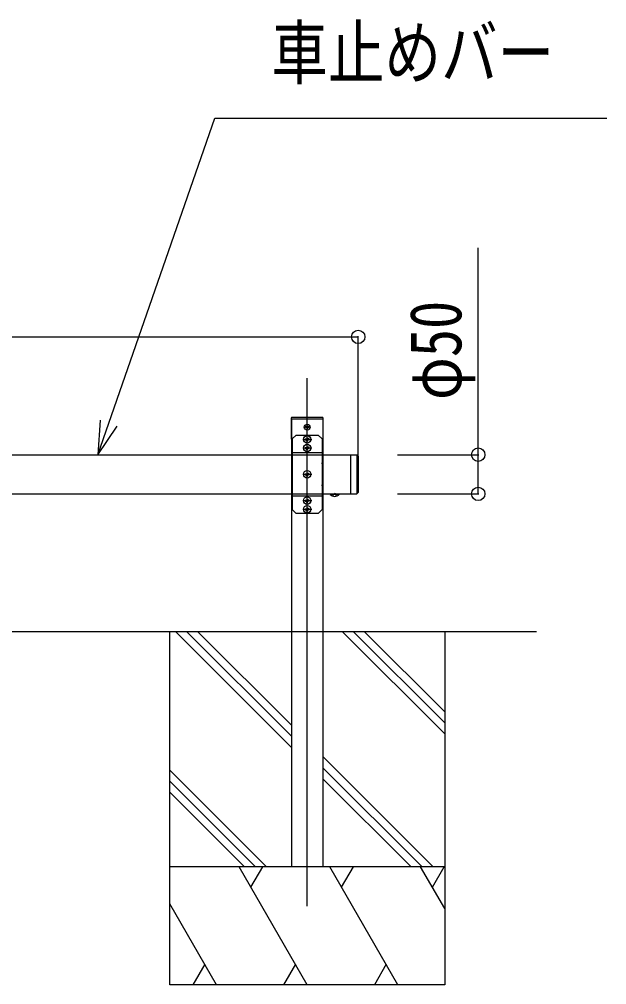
# Model space of a CAD drawing. Units: millimetres, scale not verified. Extents: x -10512 to 10512, y -7425 to 7425.
# Drawn here: x 736 to 1484, y -4052 to -2822 of the extents above; entities that cross this region are included whole.
import ezdxf
from ezdxf.enums import TextEntityAlignment as Align

# ---------------------------------------------------------------- set-up
doc = ezdxf.new("R2010")
doc.units = ezdxf.units.MM
doc.header["$LTSCALE"] = 30
for name, color, linetype in [('0-3_YKK_12', 2, 'Continuous'), ('0-4_YKK_13', 4, 'Continuous'), ('0-5_YKK_A1', 4, 'Continuous'), ('0-6_YKK_D', 6, 'Continuous')]:
    doc.layers.add(name, color=color, linetype=linetype)
doc.styles.add('ＭＳ ゴシック', font='')
doc.styles.get('ＭＳ ゴシック').set_extended_font_data('MS Gothic')

msp = doc.modelspace()

# ---------------------------------------------------------------- linework, layer by layer
at = {"layer": '0-3_YKK_12'}
for p, q in [((1102.65, -3951.5), (1102.65, -3279)), ((1106.8, -3341.5), (1098.5, -3341.5)), ((1102.65, -3345.65), (1102.65, -3337.35)), ((1102.65, -3362.74), (1102.65, -3351.27)), ((1096.92, -3357), (1108.39, -3357)), ((1096.92, -3368), (1108.39, -3368)), ((1102.65, -3373.74), (1102.65, -3362.27)), ((1096.92, -3401.5), (1108.39, -3401.5)), ((1102.65, -3407.24), (1102.65, -3395.77)), ((1102.65, -3440.74), (1102.65, -3429.27)), ((1096.92, -3435), (1108.39, -3435)), ((1102.65, -3451.74), (1102.65, -3440.27)), ((1096.92, -3446), (1108.39, -3446))]:
    msp.add_line(p, q, dxfattribs=at)
at = {"layer": '0-4_YKK_13'}
for p, q in [((1122.15, -3331.5), (1083.15, -3331.5)), ((1122.06, -3329), (1083.24, -3329)), ((1122.15, -3331.5), (1123.15, -3331.5)), ((1123.15, -3331.5), (1123.06, -3329.94)), ((1100.6, -3341.15), (1100.6, -3341.85)), ((1101.8, -3341.15), (1100.6, -3341.15)), ((1101.8, -3341.85), (1100.6, -3341.85)), ((1103, -3339.45), (1102.3, -3339.45)), ((1102.3, -3339.45), (1102.3, -3340.65)), ((1102.3, -3342.35), (1102.3, -3343.55)), ((1103, -3343.55), (1102.3, -3343.55)), ((1103, -3339.45), (1103, -3340.65)), ((1103, -3342.35), (1103, -3343.55)), ((1104.7, -3341.15), (1103.5, -3341.15)), ((1104.7, -3341.85), (1103.5, -3341.85)), ((1104.7, -3341.15), (1104.7, -3341.85)), ((1088.65, -3351.5), (1083.65, -3356.5)), ((1088.65, -3351.5), (1101.94, -3351.5)), ((1101.31, -3356.39), (1101.92, -3356.27)), ((1102.04, -3355.67), (1101.92, -3356.27)), ((1102.06, -3354.63), (1102.04, -3355.67)), ((1103.24, -3354.63), (1103.26, -3355.67)), ((1103.26, -3355.67), (1103.38, -3356.27)), ((1103.37, -3351.5), (1116.65, -3351.5)), ((1103.99, -3356.39), (1103.38, -3356.27)), ((1116.65, -3351.5), (1121.65, -3356.5)), ((1083.65, -3356.5), (1083.65, -3386.79)), ((1100.27, -3356.41), (1101.31, -3356.39)), ((1100.27, -3357.6), (1101.31, -3357.62)), ((1100.27, -3367.41), (1101.31, -3367.39)), ((1100.27, -3368.6), (1101.31, -3368.62)), ((1101.31, -3357.62), (1101.92, -3357.73)), ((1101.31, -3367.39), (1101.92, -3367.27)), ((1101.31, -3368.62), (1101.92, -3368.73)), ((1102.04, -3358.34), (1101.92, -3357.73)), ((1102.04, -3366.67), (1101.92, -3367.27)), ((1102.06, -3359.38), (1102.04, -3358.34)), ((1102.06, -3365.63), (1102.04, -3366.67)), ((1103.24, -3359.38), (1103.26, -3358.34)), ((1103.24, -3365.63), (1103.26, -3366.67)), ((1103.26, -3358.34), (1103.38, -3357.73)), ((1103.26, -3366.67), (1103.38, -3367.27)), ((1103.99, -3357.62), (1103.38, -3357.73)), ((1103.99, -3367.39), (1103.38, -3367.27)), ((1103.99, -3368.62), (1103.38, -3368.73)), ((1105.02, -3356.41), (1103.99, -3356.39)), ((1105.03, -3357.6), (1103.99, -3357.62)), ((1105.02, -3367.41), (1103.99, -3367.39)), ((1105.03, -3368.6), (1103.99, -3368.62)), ((1121.65, -3356.5), (1121.65, -3386.79)), ((1083.65, -3373.9), (1121.65, -3373.9)), ((1102.04, -3369.34), (1101.92, -3368.73)), ((1102.06, -3370.38), (1102.04, -3369.34)), ((1103.24, -3370.38), (1103.26, -3369.34)), ((1103.26, -3369.34), (1103.38, -3368.73)), ((1157.65, -3376.5), (1157.65, -3426.5)), ((1157.65, -3376.5), (1165.65, -3376.5)), ((1165.65, -3376.5), (1165.65, -3426.5)), ((1167.65, -3378.5), (1165.65, -3376.5)), ((1167.65, -3378.5), (1167.65, -3424.5)), ((1083.65, -3388.22), (1083.65, -3414.79)), ((1121.65, -3388.22), (1121.65, -3414.79)), ((1100.27, -3400.91), (1101.31, -3400.89)), ((1100.27, -3402.1), (1101.31, -3402.12)), ((1101.31, -3400.89), (1101.92, -3400.77)), ((1101.31, -3402.12), (1101.92, -3402.23)), ((1102.04, -3400.17), (1101.92, -3400.77)), ((1102.04, -3402.84), (1101.92, -3402.23)), ((1102.06, -3399.13), (1102.04, -3400.17)), ((1102.06, -3403.88), (1102.04, -3402.84)), ((1103.24, -3399.13), (1103.26, -3400.17)), ((1103.24, -3403.88), (1103.26, -3402.84)), ((1103.26, -3400.17), (1103.38, -3400.77)), ((1103.26, -3402.84), (1103.38, -3402.23)), ((1103.99, -3400.89), (1103.38, -3400.77)), ((1103.99, -3402.12), (1103.38, -3402.23)), ((1105.02, -3400.91), (1103.99, -3400.89)), ((1105.03, -3402.1), (1103.99, -3402.12)), ((1083.65, -3416.22), (1083.65, -3446.5)), ((1121.65, -3416.22), (1121.65, -3446.5)), ((1083.65, -3429.1), (1121.65, -3429.1)), ((1131.75, -3426.5), (1143.55, -3426.5)), ((1131.75, -3426.5), (1131.75, -3427.01)), ((1131.75, -3427.01), (1143.55, -3427.01)), ((1135.15, -3426.5), (1140.15, -3426.5)), ((1143.55, -3426.5), (1143.55, -3427.01)), ((1157.65, -3426.5), (1165.65, -3426.5)), ((1167.65, -3424.5), (1165.65, -3426.5)), ((1100.27, -3434.41), (1101.31, -3434.39)), ((1100.27, -3435.6), (1101.31, -3435.62)), ((1101.31, -3434.39), (1101.92, -3434.27)), ((1101.31, -3435.62), (1101.92, -3435.73)), ((1102.04, -3433.67), (1101.92, -3434.27)), ((1102.04, -3436.34), (1101.92, -3435.73)), ((1102.06, -3432.63), (1102.04, -3433.67)), ((1102.06, -3437.38), (1102.04, -3436.34)), ((1103.24, -3432.63), (1103.26, -3433.67)), ((1103.24, -3437.38), (1103.26, -3436.34)), ((1103.26, -3433.67), (1103.38, -3434.27)), ((1103.26, -3436.34), (1103.38, -3435.73)), ((1103.99, -3434.39), (1103.38, -3434.27)), ((1103.99, -3435.62), (1103.38, -3435.73)), ((1105.02, -3434.41), (1103.99, -3434.39)), ((1105.03, -3435.6), (1103.99, -3435.62)), ((1088.65, -3451.5), (1083.65, -3446.5)), ((1101.94, -3451.5), (1088.65, -3451.5)), ((1100.27, -3445.41), (1101.31, -3445.39)), ((1100.27, -3446.6), (1101.31, -3446.62)), ((1101.31, -3445.39), (1101.92, -3445.27)), ((1101.31, -3446.62), (1101.92, -3446.73)), ((1102.04, -3444.67), (1101.92, -3445.27)), ((1102.04, -3447.34), (1101.92, -3446.73)), ((1102.06, -3443.63), (1102.04, -3444.67)), ((1102.06, -3448.38), (1102.04, -3447.34)), ((1103.24, -3443.63), (1103.26, -3444.67)), ((1103.24, -3448.38), (1103.26, -3447.34)), ((1103.26, -3444.67), (1103.38, -3445.27)), ((1103.26, -3447.34), (1103.38, -3446.73)), ((1116.65, -3451.5), (1103.37, -3451.5)), ((1103.99, -3445.39), (1103.38, -3445.27)), ((1103.99, -3446.62), (1103.38, -3446.73)), ((1105.02, -3445.41), (1103.99, -3445.39)), ((1105.03, -3446.6), (1103.99, -3446.62)), ((1116.65, -3451.5), (1121.65, -3446.5))]:
    msp.add_line(p, q, dxfattribs=at)
for points in [[(1082.25, -3329.94), (1082.15, -3331.5), (1083.15, -3331.5)], [(1135.2, -3429.22), (1136.5, -3426.55), (1137.65, -3425.94)], [(1140.1, -3429.22), (1138.8, -3426.55), (1137.65, -3425.94)]]:
    msp.add_lwpolyline(points, dxfattribs=at)
for centre, radius in [((1102.65, -3341.5), 3.75), ((1102.65, -3357), 4.74), ((1102.65, -3368), 4.74), ((1102.65, -3401.5), 4.74), ((1102.65, -3435), 4.74), ((1102.65, -3446), 4.74)]:
    msp.add_circle(centre, radius, dxfattribs=at)
for centre, radius, start, end in [((1083.24, -3330), 1, 90, 176.5), ((1122.06, -3330), 1, 3.5, 90), ((1101.8, -3340.65), 0.5, 270, 0), ((1101.8, -3342.35), 0.5, 0, 90), ((1103.5, -3340.65), 0.5, 180, 270), ((1103.5, -3342.35), 0.5, 90, 180), ((1102.65, -3350.8), 1, 224.427, 315.573), ((1102.65, -3357), 2.45, 75.9892, 104.0108), ((1102.65, -3357), 2.45, 165.9892, 194.0108), ((1102.65, -3368), 2.45, 165.9892, 194.0108), ((1102.65, -3357), 2.45, 255.9892, 284.0108), ((1102.65, -3368), 2.45, 75.9892, 104.0108), ((1102.65, -3357), 2.45, 345.9892, 14.0108), ((1102.65, -3368), 2.45, 345.9892, 14.0108), ((1102.65, -3368), 2.45, 255.9892, 284.0108), ((1082.95, -3387.5), 1, 314.427, 45.573), ((1122.35, -3387.5), 1, 134.427, 225.573), ((1102.65, -3401.5), 2.45, 165.9892, 194.0108), ((1102.65, -3401.5), 2.45, 75.9892, 104.0108), ((1102.65, -3401.5), 2.45, 255.9892, 284.0108), ((1102.65, -3401.5), 2.45, 345.9892, 14.0108), ((1082.95, -3415.5), 1, 314.427, 45.573), ((1122.35, -3415.5), 1, 134.427, 225.573), ((1137.65, -3421.59), 8.02, 222.61678, 317.38322), ((1102.65, -3435), 2.45, 165.9892, 194.0108), ((1102.65, -3435), 2.45, 75.9892, 104.0108), ((1102.65, -3435), 2.45, 255.9892, 284.0108), ((1102.65, -3435), 2.45, 345.9892, 14.0108), ((1102.65, -3446), 2.45, 165.9892, 194.0108), ((1102.65, -3452.2), 1, 44.427, 135.573), ((1102.65, -3446), 2.45, 75.9892, 104.0108), ((1102.65, -3446), 2.45, 255.9892, 284.0108), ((1102.65, -3446), 2.45, 345.9892, 14.0108)]:
    msp.add_arc(centre, radius, start, end, dxfattribs=at)
at = {"layer": '0-5_YKK_A1'}
for p, q in [((1082.65, -3356.84), (1082.65, -3331.5)), ((1122.65, -3331.5), (1082.65, -3331.5)), ((1082.65, -3331.5), (1082.65, -3901.5)), ((1122.65, -3331.5), (1122.65, -3901.5)), ((475.65, -3376.5), (1157.65, -3376.5)), ((475.65, -3426.5), (1157.65, -3426.5)), ((501.85, -3601.5), (1394.66, -3601.5)), ((927.65, -4051.5), (927.65, -3601.5)), ((1082.65, -3749.27), (934.88, -3601.5)), ((1082.65, -3735.13), (949.03, -3601.5)), ((1082.65, -3720.98), (963.17, -3601.5)), ((1277.65, -3732.14), (1147.02, -3601.5)), ((1277.65, -3717.99), (1161.16, -3601.5)), ((1277.65, -3703.85), (1175.3, -3601.5)), ((1277.65, -3601.5), (1277.65, -4051.5)), ((1263.17, -3901.5), (1122.65, -3760.98)), ((1051.04, -3901.5), (927.65, -3778.12)), ((1249.03, -3901.5), (1122.65, -3775.13)), ((1036.9, -3901.5), (927.65, -3792.26)), ((1234.89, -3901.5), (1122.65, -3789.27)), ((1022.76, -3901.5), (927.65, -3806.4)), ((1277.65, -3901.5), (927.65, -3901.5)), ((1102.65, -4051.5), (1016.04, -3901.5)), ((1031.05, -3927.49), (1046.05, -3901.5)), ((1122.65, -3901.5), (1082.65, -3901.5)), ((1218.12, -4051.5), (1131.51, -3901.5)), ((1146.52, -3927.49), (1161.52, -3901.5)), ((1277.65, -3954.62), (1246.98, -3901.5)), ((1261.99, -3927.49), (1276.99, -3901.5)), ((987.18, -4051.5), (927.65, -3948.4)), ((972.18, -4025.52), (957.18, -4051.5)), ((1087.65, -4025.52), (1072.65, -4051.5)), ((1203.12, -4025.52), (1188.12, -4051.5)), ((1277.65, -4051.5), (927.65, -4051.5))]:
    msp.add_line(p, q, dxfattribs=at)
at = {"layer": '0-6_YKK_D'}
for p, q in [((-1686.35, -3226.5), (1167.65, -3226.5)), ((1167.65, -3377.5), (1167.65, -3225.5)), ((1217.65, -3376.5), (1321.32, -3376.5)), ((1217.65, -3426.5), (1321.32, -3426.5))]:
    msp.add_line(p, q, dxfattribs=at)
for points in [[(836.01, -3376.5), (849.97, -3336.36), (985, -2947.87), (1483.88, -2947.87)], [(1320.32, -3426.5), (1320.32, -3376.5), (1320.32, -3113.24)], [(839.21, -3332.62), (836.01, -3376.5), (860.72, -3340.1)]]:
    msp.add_lwpolyline(points, dxfattribs=at)
for centre in [(1167.65, -3226.5), (1320.32, -3376.5), (1320.32, -3426.5)]:
    msp.add_circle(centre, 8.5, dxfattribs=at)

# ---------------------------------------------------------------- texts
at = {"layer": '0-6_YKK_D', "style": 'ＭＳ ゴシック', "width": 0.8}
msp.add_text('車止めバー', height=65.98, dxfattribs=at).set_placement((1057, -2917.36), align=Align.BOTTOM_LEFT)
msp.add_text('φ50', height=65.98, rotation=90, dxfattribs=at).set_placement((1318.66, -3306.9), align=Align.BOTTOM_LEFT)

doc.saveas('drawing.dxf')
